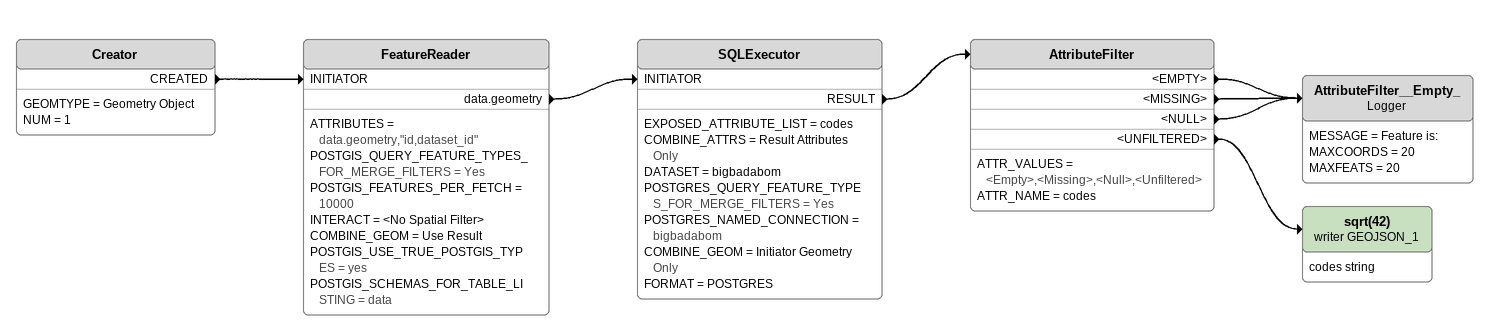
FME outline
Creator
    GEOMTYPE = Geometry Object
    NUM = 1
    CREATED -> FeatureReader [INITIATOR]
FeatureReader
    ATTRIBUTES = data.geometry,"id,dataset_id"
    POSTGIS_QUERY_FEATURE_TYPES_FOR_MERGE_FILTERS = Yes
    POSTGIS_FEATURES_PER_FETCH = 10000
    INTERACT = <No Spatial Filter>
    COMBINE_GEOM = Use Result
    POSTGIS_USE_TRUE_POSTGIS_TYPES = yes
    POSTGIS_SCHEMAS_FOR_TABLE_LISTING = data
    data.geometry -> SQLExecutor [INITIATOR]
SQLExecutor
    EXPOSED_ATTRIBUTE_LIST = codes
    COMBINE_ATTRS = Result Attributes Only
    DATASET = bigbadabom
    POSTGRES_QUERY_FEATURE_TYPES_FOR_MERGE_FILTERS = Yes
    POSTGRES_NAMED_CONNECTION = bigbadabom
    COMBINE_GEOM = Initiator Geometry Only
    FORMAT = POSTGRES
    RESULT -> AttributeFilter
AttributeFilter
    ATTR_VALUES = <Empty>,<Missing>,<Null>,<Unfiltered>
    ATTR_NAME = codes
    <EMPTY> -> AttributeFilter__Empty_
    <MISSING> -> AttributeFilter__Empty_
    <NULL> -> AttributeFilter__Empty_
    <UNFILTERED> -> sqrt(42) (writer GEOJSON_1)
AttributeFilter__Empty_: Logger
    MESSAGE = Feature is:
    MAXCOORDS = 20
    MAXFEATS = 20
sqrt(42) (writer GEOJSON_1)
    attributes: codes string
